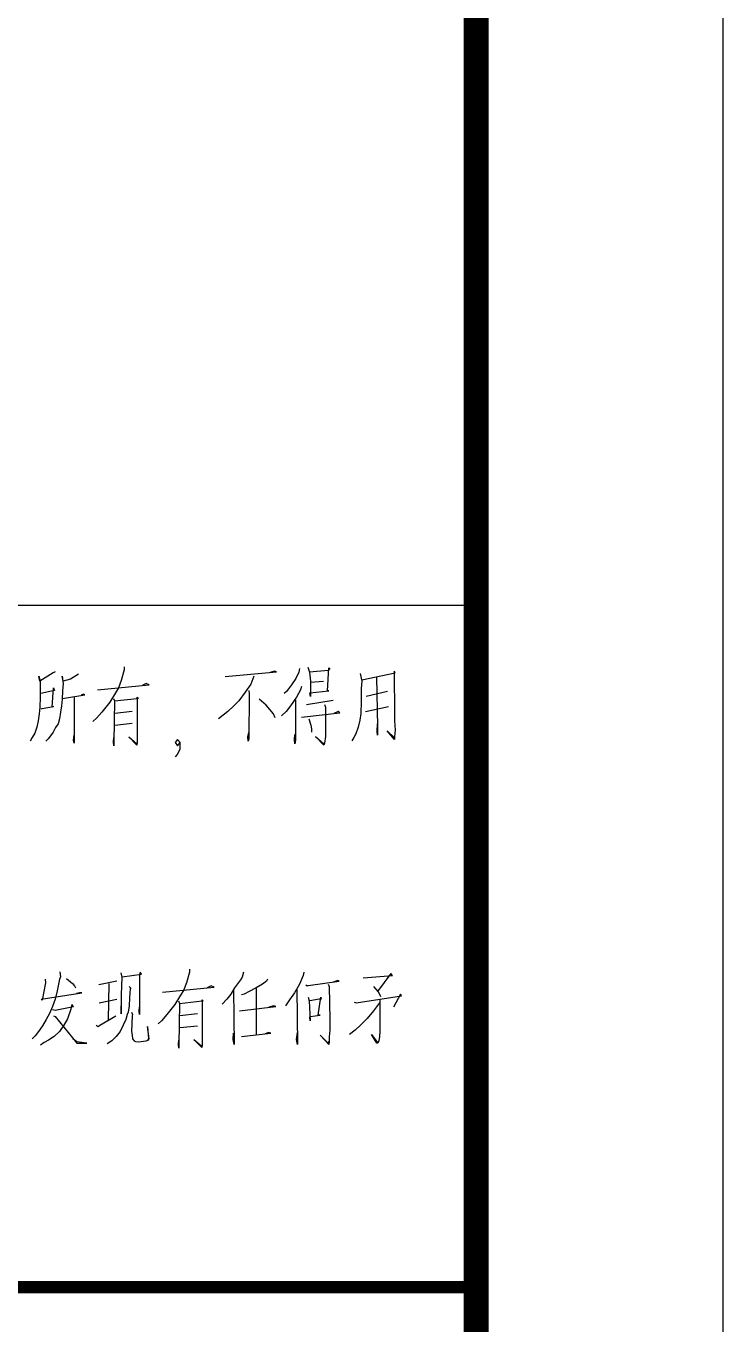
# Model space of a CAD drawing. Extents: x 2025205 to 2402328, y -557483 to 329036.
# Drawn here: x 2398093 to 2402328, y 88329 to 96217 of the extents above; entities that cross this region are included whole.
import ezdxf

# ---------------------------------------------------------------- set-up
doc = ezdxf.new("R2010")
doc.units = 0
doc.header["$LTSCALE"] = 1500
doc.header["$MEASUREMENT"] = 0
doc.layers.add('PUB_TITLE', color=4, linetype='Continuous')

msp = doc.modelspace()

# ---------------------------------------------------------------- linework, layer by layer
at = {"layer": 'PUB_TITLE'}
for p, q in [((2390328.1, 92696.4), (2400828.1, 92696.4)), ((2398269.9, 92292.8), (2398257.8, 92285.3)), ((2398690.1, 92304.1), (2398672, 92239.9)), ((2398690.1, 92323), (2398690.1, 92304.1)), ((2399303.9, 92262.6), (2399615.4, 92292.8)), ((2399603.3, 92296.6), (2399570, 92285.3)), ((2399615.4, 92292.8), (2399603.3, 92296.6)), ((2399754.4, 92311.7), (2399751.4, 92289)), ((2399805.9, 92319.3), (2399814.9, 92289)), ((2399929.8, 92300.4), (2399814.9, 92289)), ((2399923.8, 92175.6), (2399932.8, 92315.5)), ((2399938.9, 92311.7), (2399929.8, 92300.4)), ((2399932.8, 92315.5), (2399938.9, 92311.7)), ((2400328.9, 92296.6), (2400328.9, 92239.9)), ((2400335, 92285.3), (2400328.9, 92296.6)), ((2398170.1, 92266.4), (2398179.1, 92236.1)), ((2398176.1, 92236.1), (2398170.1, 92266.4)), ((2398257.8, 92285.3), (2398176.1, 92236.1)), ((2398179.1, 92236.1), (2398179.1, 92137.8)), ((2398312.2, 92266.4), (2398318.2, 92221)), ((2398318.2, 92236.1), (2398312.2, 92266.4)), ((2398318.2, 92221), (2398315.2, 92175.6)), ((2398363.6, 92247.5), (2398318.2, 92236.1)), ((2398412, 92277.7), (2398363.6, 92247.5)), ((2398526.9, 92183.2), (2398841.3, 92213.4)), ((2398672, 92239.9), (2398653.9, 92194.5)), ((2398823.2, 92221), (2398799, 92209.7)), ((2398841.3, 92213.4), (2398823.2, 92221)), ((2399458.1, 92217.2), (2399424.9, 92168.1)), ((2399476.3, 92266.4), (2399458.1, 92217.2)), ((2399706.1, 92213.4), (2399675.8, 92171.9)), ((2399733.3, 92251.2), (2399706.1, 92213.4)), ((2399751.4, 92289), (2399733.3, 92251.2)), ((2399814.9, 92289), (2399821, 92236.1)), ((2399821, 92228.6), (2399899.6, 92236.1)), ((2399821, 92236.1), (2399821, 92187)), ((2400123.3, 92281.5), (2400132.4, 92236.1)), ((2400132.4, 92236.1), (2400129.4, 92190.8)), ((2400132.4, 92243.7), (2400335, 92285.3)), ((2400223.1, 92258.8), (2400229.2, 91960.2)), ((2400328.9, 92239.9), (2400332, 92084.9)), ((2398179.1, 92137.8), (2398176.1, 92077.4)), ((2398266.8, 92179.4), (2398182.2, 92160.5)), ((2398251.7, 92077.4), (2398260.8, 92194.5)), ((2398260.8, 92194.5), (2398266.8, 92179.4)), ((2398315.2, 92175.6), (2398312.2, 92126.5)), ((2398315.2, 92130.3), (2398451.3, 92153)), ((2398384.7, 92137.8), (2398384.7, 91858.2)), ((2398442.2, 92156.7), (2398427.1, 92149.2)), ((2398451.3, 92153), (2398442.2, 92156.7)), ((2398635.7, 92164.3), (2398602.4, 92107.6)), ((2398653.9, 92194.5), (2398635.7, 92164.3)), ((2398768.7, 92137.8), (2398774.8, 92130.3)), ((2398768.7, 92130.3), (2398768.7, 92137.8)), ((2399424.9, 92168.1), (2399385.6, 92115.2)), ((2399446, 92179.4), (2399449.1, 92156.7)), ((2399449.1, 92156.7), (2399446, 91884.6)), ((2399675.8, 92171.9), (2399660.7, 92160.5)), ((2399736.3, 92137.8), (2399700, 92084.9)), ((2399760.5, 92183.2), (2399736.3, 92137.8)), ((2399766.5, 92202.1), (2399760.5, 92183.2)), ((2399817.9, 92164.3), (2399932.8, 92175.6)), ((2399821, 92141.6), (2399817.9, 92164.3)), ((2399821, 92187), (2399821, 92156.7)), ((2399821, 92156.7), (2399821, 92141.6)), ((2399932.8, 92175.6), (2399923.8, 92175.6)), ((2400129.4, 92190.8), (2400129.4, 92111.4)), ((2400289.6, 92171.9), (2400159.6, 92141.6)), ((2398176.1, 92077.4), (2398173.1, 92035.8)), ((2398185.2, 92066), (2398191.2, 92069.8)), ((2398191.2, 92069.8), (2398260.8, 92081.2)), ((2398260.8, 92081.2), (2398251.7, 92077.4)), ((2398309.2, 92084.9), (2398303.1, 92047.1)), ((2398312.2, 92126.5), (2398309.2, 92084.9)), ((2398602.4, 92107.6), (2398554.1, 92047.1)), ((2398623.6, 92130.3), (2398629.7, 92115.2)), ((2398629.7, 92115.2), (2398626.6, 91865.7)), ((2398629.7, 92115.2), (2398768.7, 92130.3)), ((2398774.8, 92130.3), (2398768.7, 92126.5)), ((2398768.7, 92126.5), (2398768.7, 91861.9)), ((2399355.3, 92084.9), (2399319, 92050.9)), ((2399385.6, 92115.2), (2399355.3, 92084.9)), ((2399551.9, 92088.7), (2399509.5, 92126.5)), ((2399597.2, 92035.8), (2399551.9, 92088.7)), ((2399700, 92084.9), (2399672.8, 92050.9)), ((2399730.3, 92119), (2399730.3, 91877.1)), ((2399796.8, 92092.5), (2399960.1, 92119)), ((2399905.6, 92092.5), (2399911.7, 92077.4)), ((2399911.7, 92077.4), (2399911.7, 91967.8)), ((2400129.4, 92111.4), (2400126.4, 92039.6)), ((2400156.6, 92050.9), (2400295.7, 92081.2)), ((2400332, 92084.9), (2400332, 92005.6)), ((2398167, 91994.2), (2398158, 91956.4)), ((2398173.1, 92035.8), (2398167, 91994.2)), ((2398297.1, 92005.6), (2398288, 91975.3)), ((2398303.1, 92047.1), (2398297.1, 92005.6)), ((2398520.8, 92009.3), (2398499.6, 91990.4)), ((2398554.1, 92047.1), (2398520.8, 92009.3)), ((2398738.5, 92050.9), (2398632.7, 92039.6)), ((2398632.7, 91967.8), (2398738.5, 91979.1)), ((2399291.8, 92028.2), (2399261.6, 92005.6)), ((2399319, 92050.9), (2399291.8, 92028.2)), ((2399606.3, 92013.1), (2399597.2, 92035.8)), ((2399672.8, 92050.9), (2399645.6, 92024.5)), ((2399766.5, 92016.9), (2399999.4, 92043.4)), ((2399811.9, 92005.6), (2399824, 91967.8)), ((2399990.3, 92050.9), (2399963.1, 92039.6)), ((2399999.4, 92043.4), (2399990.3, 92050.9)), ((2400120.3, 91998), (2400111.2, 91956.4)), ((2400126.4, 92039.6), (2400120.3, 91998)), ((2400332, 92005.6), (2400332, 91994.2)), ((2400332, 91994.2), (2400335, 91937.5)), ((2398145.9, 91918.6), (2398130.8, 91892.2)), ((2398158, 91956.4), (2398145.9, 91918.6)), ((2398242.6, 91903.5), (2398227.5, 91884.6)), ((2398257.8, 91926.2), (2398242.6, 91903.5)), ((2398272.9, 91952.7), (2398257.8, 91926.2)), ((2398288, 91975.3), (2398272.9, 91952.7)), ((2398381.7, 91877.1), (2398384.7, 91907.3)), ((2399440, 91896), (2399446, 91922.4)), ((2399724.2, 91880.8), (2399727.2, 91911.1)), ((2399824, 91967.8), (2399827, 91945.1)), ((2399827, 91945.1), (2399827, 91926.2)), ((2399851.2, 91899.7), (2399902.6, 91854.4)), ((2399902.6, 91846.8), (2399851.2, 91899.7)), ((2399911.7, 91899.7), (2399905.6, 91858.2)), ((2399911.7, 91967.8), (2399911.7, 91899.7)), ((2400096.1, 91914.9), (2400084, 91892.2)), ((2400111.2, 91956.4), (2400096.1, 91914.9)), ((2400226.1, 91930), (2400229.2, 91975.3)), ((2400229.2, 91907.3), (2400226.1, 91930)), ((2400229.2, 91960.2), (2400229.2, 91907.3)), ((2400286.6, 91933.8), (2400328.9, 91892.2)), ((2400332, 91880.8), (2400286.6, 91933.8)), ((2400335, 91937.5), (2400332, 91899.7)), ((2400332, 91899.7), (2400332, 91880.8)), ((2398130.8, 91892.2), (2398118.7, 91869.5)), ((2398227.5, 91884.6), (2398212.4, 91869.5)), ((2398384.7, 91858.2), (2398381.7, 91877.1)), ((2398623.6, 91865.7), (2398626.6, 91892.2)), ((2398626.6, 91843), (2398623.6, 91865.7)), ((2398626.6, 91865.7), (2398626.6, 91843)), ((2398717.3, 91896), (2398765.7, 91854.4)), ((2398765.7, 91846.8), (2398717.3, 91896)), ((2398768.7, 91861.9), (2398765.7, 91846.8)), ((2399013.7, 91880.8), (2398998.5, 91861.9)), ((2398998.5, 91861.9), (2399013.7, 91843)), ((2399028.8, 91861.9), (2399013.7, 91880.8)), ((2399013.7, 91843), (2399028.8, 91861.9)), ((2399013.7, 91790.1), (2399028.8, 91824.1)), ((2399028.8, 91824.1), (2399028.8, 91861.9)), ((2399443, 91869.5), (2399440, 91896)), ((2399446, 91884.6), (2399443, 91869.5)), ((2399727.2, 91854.4), (2399724.2, 91880.8)), ((2399730.3, 91877.1), (2399727.2, 91854.4)), ((2399905.6, 91858.2), (2399902.6, 91846.8)), ((2400084, 91892.2), (2400071.9, 91873.3)), ((2399001.6, 91775), (2399013.7, 91790.1)), ((2399085.5, 90484.8), (2399085.5, 90465.9)), ((2398211.7, 90401.7), (2398190.5, 90295.8)), ((2398208.7, 90424.3), (2398211.7, 90401.7)), ((2398296.4, 90424.3), (2398281.2, 90352.5)), ((2398302.4, 90439.4), (2398296.4, 90424.3)), ((2398299.4, 90469.7), (2398302.4, 90439.4)), ((2398338.7, 90428.1), (2398375, 90397.9)), ((2398644.1, 90413), (2398535.2, 90390.3)), ((2398668.3, 90462.1), (2398674.3, 90435.7)), ((2398674.3, 90435.7), (2398671.3, 90329.8)), ((2398677.3, 90439.4), (2398795.3, 90454.6)), ((2398786.2, 90465.9), (2398783.2, 90447)), ((2398783.2, 90447), (2398783.2, 90258)), ((2398795.3, 90454.6), (2398786.2, 90465.9)), ((2399067.4, 90401.7), (2399049.2, 90356.3)), ((2399085.5, 90465.9), (2399067.4, 90401.7)), ((2399397, 90420.5), (2399360.7, 90371.4)), ((2399406, 90435.7), (2399397, 90420.5)), ((2399415.1, 90465.9), (2399406, 90435.7)), ((2399554.2, 90413), (2399530, 90394.1)), ((2399560.2, 90424.3), (2399554.2, 90413)), ((2399777.9, 90447), (2399753.7, 90394.1)), ((2399781, 90465.9), (2399777.9, 90447)), ((2399808.2, 90386.5), (2399995.6, 90413)), ((2399986.6, 90416.8), (2399959.3, 90405.4)), ((2399995.6, 90413), (2399986.6, 90416.8)), ((2400140.8, 90431.9), (2400319.2, 90447)), ((2400310.1, 90458.3), (2400228.5, 90348.7)), ((2400319.2, 90447), (2400310.1, 90458.3)), ((2398184.5, 90303.4), (2398432.4, 90341.2)), ((2398281.2, 90352.5), (2398269.1, 90303.4)), ((2398375, 90397.9), (2398387.1, 90382.8)), ((2398387.1, 90382.8), (2398393.1, 90371.4)), ((2398417.3, 90341.2), (2398399.2, 90337.4)), ((2398432.4, 90341.2), (2398417.3, 90341.2)), ((2398595.7, 90397.9), (2398592.7, 90174.9)), ((2398671.3, 90329.8), (2398671.3, 90212.7)), ((2398719.7, 90379), (2398731.8, 90367.6)), ((2398725.7, 90367.6), (2398722.7, 90310.9)), ((2398731.8, 90367.6), (2398725.7, 90367.6)), ((2398922.2, 90345), (2399236.7, 90375.2)), ((2399031.1, 90326.1), (2398997.8, 90269.4)), ((2399049.2, 90356.3), (2399031.1, 90326.1)), ((2399218.6, 90382.8), (2399194.4, 90371.4)), ((2399236.7, 90375.2), (2399218.6, 90382.8)), ((2399336.5, 90333.6), (2399312.3, 90303.4)), ((2399360.7, 90371.4), (2399336.5, 90333.6)), ((2399354.6, 90360.1), (2399357.6, 90027.5)), ((2399418.1, 90333.6), (2399403, 90329.8)), ((2399448.4, 90348.7), (2399418.1, 90333.6)), ((2399490.7, 90371.4), (2399448.4, 90348.7)), ((2399530, 90394.1), (2399490.7, 90371.4)), ((2399490.7, 90367.6), (2399490.7, 90088)), ((2399723.5, 90341.2), (2399693.3, 90299.6)), ((2399753.7, 90394.1), (2399723.5, 90341.2)), ((2399738.6, 90363.9), (2399741.6, 90027.5)), ((2399793, 90390.3), (2399802.1, 90382.8)), ((2399802.1, 90382.8), (2399808.2, 90386.5)), ((2399929.1, 90394.1), (2399935.2, 90379)), ((2399935.2, 90379), (2399938.2, 90178.7)), ((2400098.4, 90280.7), (2400373.6, 90322.3)), ((2400204.3, 90379), (2400231.5, 90348.7)), ((2400231.5, 90348.7), (2400237.5, 90341.2)), ((2400237.5, 90341.2), (2400246.6, 90318.5)), ((2400367.5, 90333.6), (2400325.2, 90254.2)), ((2400373.6, 90322.3), (2400367.5, 90333.6)), ((2398190.5, 90295.8), (2398184.5, 90303.4)), ((2398254, 90258), (2398235.9, 90216.5)), ((2398269.1, 90303.4), (2398254, 90258)), ((2398269.1, 90235.4), (2398381, 90258)), ((2398365.9, 90242.9), (2398344.7, 90182.4)), ((2398371.9, 90269.4), (2398365.9, 90242.9)), ((2398381, 90258), (2398371.9, 90269.4)), ((2398538.2, 90280.7), (2398644.1, 90303.4)), ((2398671.3, 90231.6), (2398671.3, 90261.8)), ((2398719.7, 90261.8), (2398713.6, 90224)), ((2398722.7, 90310.9), (2398719.7, 90261.8)), ((2398780.1, 90231.6), (2398783.2, 90254.2)), ((2398783.2, 90258), (2398783.2, 90208.9)), ((2398997.8, 90269.4), (2398949.5, 90208.9)), ((2399019, 90292), (2399025, 90276.9)), ((2399025, 90276.9), (2399022, 90027.5)), ((2399025, 90276.9), (2399164.1, 90292)), ((2399164.1, 90299.6), (2399170.2, 90292)), ((2399164.1, 90292), (2399164.1, 90299.6)), ((2399170.2, 90292), (2399164.1, 90288.3)), ((2399164.1, 90288.3), (2399164.1, 90023.7)), ((2399312.3, 90303.4), (2399285.1, 90273.1)), ((2399390.9, 90231.6), (2399611.6, 90258)), ((2399599.5, 90261.8), (2399569.3, 90254.2)), ((2399611.6, 90258), (2399599.5, 90261.8)), ((2399693.3, 90299.6), (2399669.1, 90261.8)), ((2399808.2, 90314.7), (2399814.2, 90292)), ((2399814.2, 90292), (2399820.3, 90171.1)), ((2399874.7, 90303.4), (2399817.2, 90292)), ((2399868.6, 90205.1), (2399883.8, 90314.7)), ((2399886.8, 90303.4), (2399874.7, 90303.4)), ((2399883.8, 90314.7), (2399886.8, 90303.4)), ((2400086.3, 90284.5), (2400098.4, 90280.7)), ((2400240.5, 90280.7), (2400204.3, 90231.6)), ((2400243.6, 90303.4), (2400243.6, 90106.8)), ((2398214.7, 90178.7), (2398193.6, 90140.9)), ((2398235.9, 90216.5), (2398214.7, 90178.7)), ((2398254, 90239.1), (2398269.1, 90235.4)), ((2398260.1, 90201.3), (2398269.1, 90197.6)), ((2398269.1, 90197.6), (2398402.2, 90035)), ((2398344.7, 90182.4), (2398323.6, 90144.6)), ((2398541.3, 90144.6), (2398638, 90201.3)), ((2398671.3, 90212.7), (2398671.3, 90231.6)), ((2398698.5, 90178.7), (2398683.4, 90144.6)), ((2398707.6, 90208.9), (2398698.5, 90178.7)), ((2398713.6, 90224), (2398707.6, 90208.9)), ((2398734.8, 90224), (2398740.8, 90208.9)), ((2398737.8, 90201.3), (2398734.8, 90106.8)), ((2398740.8, 90208.9), (2398737.8, 90201.3)), ((2398783.2, 90208.9), (2398780.1, 90231.6)), ((2398916.2, 90171.1), (2398895, 90152.2)), ((2398949.5, 90208.9), (2398916.2, 90171.1)), ((2399133.9, 90212.7), (2399028.1, 90201.3)), ((2399817.2, 90193.8), (2399820.3, 90197.6)), ((2399820.3, 90171.1), (2399817.2, 90193.8)), ((2399820.3, 90197.6), (2399880.7, 90205.1)), ((2399880.7, 90205.1), (2399868.6, 90205.1)), ((2399938.2, 90178.7), (2399938.2, 90114.4)), ((2400165, 90186.2), (2400125.6, 90144.6)), ((2400204.3, 90231.6), (2400165, 90186.2)), ((2398169.4, 90106.8), (2398148.2, 90080.4)), ((2398193.6, 90140.9), (2398169.4, 90106.8)), ((2398296.4, 90106.8), (2398263.1, 90076.6)), ((2398323.6, 90144.6), (2398296.4, 90106.8)), ((2398520.1, 90144.6), (2398532.2, 90137.1)), ((2398532.2, 90137.1), (2398541.3, 90144.6)), ((2398665.2, 90106.8), (2398641, 90076.6)), ((2398683.4, 90144.6), (2398665.2, 90106.8)), ((2398734.8, 90106.8), (2398737.8, 90084.2)), ((2398737.8, 90084.2), (2398740.8, 90061.5)), ((2398831.5, 90137.1), (2398837.6, 90061.5)), ((2398840.6, 90061.5), (2398831.5, 90137.1)), ((2399028.1, 90129.5), (2399133.9, 90140.9)), ((2399351.6, 90057.7), (2399354.6, 90095.5)), ((2399403, 90076.6), (2399581.4, 90095.5)), ((2399566.3, 90099.3), (2399545.1, 90091.7)), ((2399581.4, 90095.5), (2399566.3, 90099.3)), ((2399735.6, 90057.7), (2399741.6, 90099.3)), ((2399880.7, 90084.2), (2399929.1, 90035)), ((2399932.1, 90027.5), (2399880.7, 90084.2)), ((2399938.2, 90114.4), (2399935.2, 90072.8)), ((2400092.4, 90114.4), (2400059.1, 90088)), ((2400125.6, 90144.6), (2400092.4, 90114.4)), ((2400192.2, 90088), (2400228.5, 90038.8)), ((2400225.4, 90035), (2400192.2, 90088)), ((2400243.6, 90106.8), (2400240.5, 90076.6)), ((2398148.2, 90080.4), (2398130.1, 90061.5)), ((2398202.6, 90038.8), (2398181.5, 90023.7)), ((2398229.8, 90053.9), (2398202.6, 90038.8)), ((2398263.1, 90076.6), (2398229.8, 90053.9)), ((2398402.2, 90042.6), (2398378, 90061.5)), ((2398462.7, 90035), (2398402.2, 90042.6)), ((2398402.2, 90035), (2398462.7, 90035)), ((2398613.8, 90050.2), (2398586.6, 90031.3)), ((2398641, 90076.6), (2398613.8, 90050.2)), ((2398740.8, 90061.5), (2398749.9, 90050.2)), ((2398749.9, 90050.2), (2398759, 90046.4)), ((2398759, 90046.4), (2398777.1, 90042.6)), ((2398777.1, 90042.6), (2398822.5, 90050.2)), ((2398822.5, 90050.2), (2398834.6, 90053.9)), ((2398837.6, 90061.5), (2398831.5, 90053.9)), ((2398834.6, 90053.9), (2398840.6, 90061.5)), ((2399019, 90027.5), (2399022, 90053.9)), ((2399022, 90004.8), (2399019, 90027.5)), ((2399022, 90027.5), (2399022, 90004.8)), ((2399112.7, 90057.7), (2399161.1, 90016.1)), ((2399161.1, 90008.6), (2399112.7, 90057.7)), ((2399164.1, 90023.7), (2399161.1, 90008.6)), ((2399357.6, 90027.5), (2399351.6, 90057.7)), ((2399741.6, 90027.5), (2399735.6, 90057.7)), ((2399929.1, 90035), (2399935.2, 90046.4)), ((2399935.2, 90046.4), (2399932.1, 90027.5)), ((2399935.2, 90072.8), (2399935.2, 90046.4)), ((2400231.5, 90035), (2400225.4, 90035)), ((2400237.5, 90050.2), (2400231.5, 90035)), ((2400240.5, 90076.6), (2400237.5, 90050.2))]:
    msp.add_line(p, q, dxfattribs=at)
at = {"layer": 'PUB_TITLE', "linetype": 'ByBlock'}
msp.add_lwpolyline([(2290878.1, 57653.5), (2402328.1, 57653.5), (2402328.1, 120653.5), (2290878.1, 120653.5)], close=True, dxfattribs=at)
at = {"layer": 'PUB_TITLE', "linetype": 'ByBlock', "const_width": 150}
msp.add_lwpolyline([(2294628.1, 59153.5), (2400828.1, 59153.5), (2400828.1, 119153.5), (2294628.1, 119153.5)], close=True, dxfattribs=at)
at = {"layer": 'PUB_TITLE', "const_width": 75}
msp.add_lwpolyline([(2400828.1, 88553.5), (2400828.1, 103879.8), (2390328.1, 103879.8), (2390328.1, 88553.5)], close=True, dxfattribs=at)

doc.saveas('drawing.dxf')
